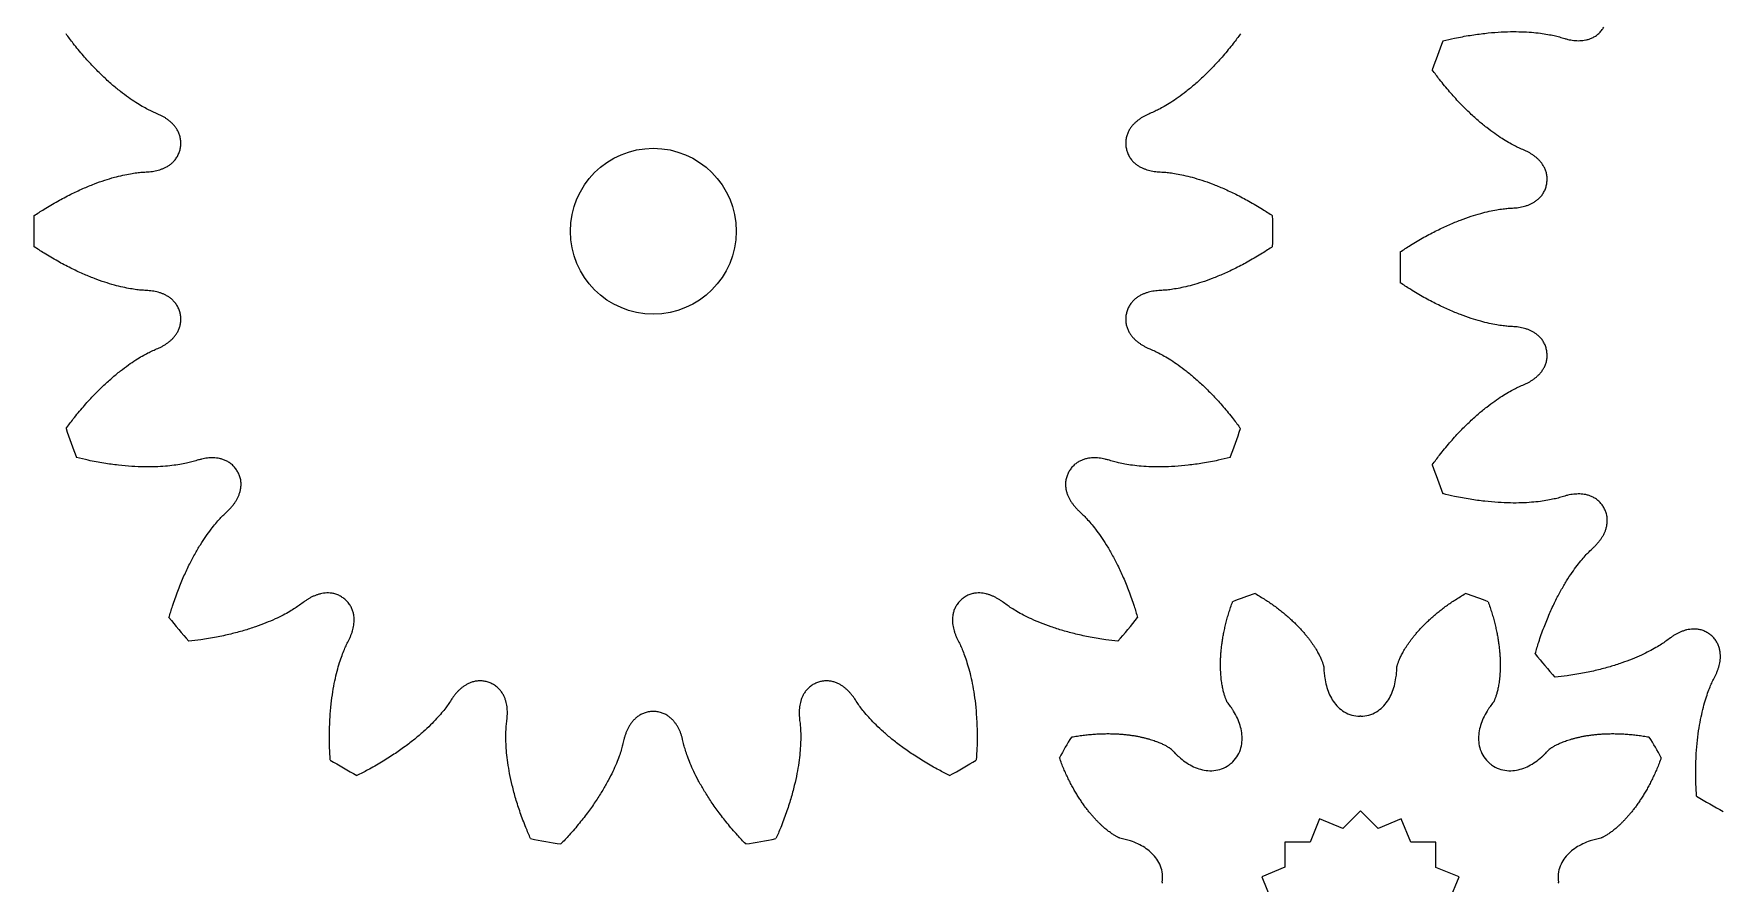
# Model space of a CAD drawing. Header units: millimetres. Extents: x 0 to 200, y 0 to 199.
# Drawn here: x 0.56 to 35.19, y 62.55 to 79.96 of the extents above; entities that cross this region are included whole.
import ezdxf

# ---------------------------------------------------------------- set-up
doc = ezdxf.new("R2010")
doc.units = ezdxf.units.MM

msp = doc.modelspace()

# ---------------------------------------------------------------- linework, layer by layer
at = {"color": 7, "linetype": 'Continuous', "lineweight": 15}
for p, q in [((26.914, 63.867), (26.72, 63.394)), ((27.392, 63.671), (26.914, 63.867)), ((27.752, 64.033), (27.392, 63.671)), ((28.118, 63.67), (27.752, 64.033)), ((28.589, 63.867), (28.118, 63.67)), ((28.788, 63.391), (28.589, 63.867)), ((26.72, 63.394), (26.204, 63.392)), ((26.204, 63.392), (26.206, 62.881)), ((29.299, 63.392), (28.788, 63.391)), ((29.301, 62.876), (29.299, 63.392)), ((26.206, 62.881), (25.729, 62.682)), ((29.774, 62.682), (29.301, 62.876)), ((25.729, 62.682), (25.926, 62.211)), ((29.578, 62.205), (29.774, 62.682))]:
    msp.add_line(p, q, dxfattribs=at)
msp.add_circle((13.257, 75.913), 1.7, dxfattribs=at)
for centre, radius, start, end in [((41.265, 75.173), 12.7, 158.5773, 161.4227), ((13.257, 75.913), 12.7, 178.5773, 181.4227), ((13.257, 75.913), 12.7, 358.5773, 1.4227), ((41.265, 75.173), 12.7, 178.5773, 181.4227), ((13.257, 75.913), 12.7, 198.5773, 201.4227), ((13.257, 75.913), 12.7, 338.5773, 341.4227), ((41.265, 75.173), 12.7, 198.5773, 201.4227), ((27.752, 61.844), 6.985, 107.9857, 112.0143), ((27.752, 61.844), 6.985, 67.9857, 72.0143), ((13.257, 75.913), 12.7, 218.5773, 221.4227), ((13.257, 75.913), 12.7, 318.5773, 321.4227), ((41.265, 75.173), 12.7, 218.5773, 221.4227), ((27.752, 61.844), 4.127, 89.8549, 90.1451), ((27.752, 61.844), 6.985, 147.9857, 152.0143), ((27.752, 61.844), 6.985, 27.9857, 32.0143), ((13.257, 75.913), 12.7, 238.5773, 241.4227), ((13.257, 75.913), 12.7, 298.5773, 301.4227), ((27.752, 61.844), 4.127, 129.8549, 130.1451), ((27.752, 61.844), 4.127, 49.8549, 50.1451), ((41.265, 75.173), 12.7, 238.5773, 241.4227), ((13.257, 75.913), 12.7, 258.5773, 261.4227), ((13.257, 75.913), 12.7, 278.5773, 281.4227), ((27.752, 61.844), 4.127, 169.8549, 170.1451), ((27.752, 61.844), 4.127, 9.8549, 10.1451)]:
    msp.add_arc(centre, radius, start, end, dxfattribs=at)
for points, knots in [([(29.443, 79.812), (29.523, 79.832), (29.708, 79.876), (29.995, 79.929), (30.293, 79.97), (30.568, 79.995), (30.821, 80.005), (31.05, 80.003), (31.254, 79.992), (31.434, 79.974), (31.588, 79.95), (31.718, 79.924), (31.834, 79.895), (31.925, 79.865), (32.003, 79.845), (32.065, 79.832), (32.126, 79.823), (32.187, 79.818), (32.249, 79.818), (32.312, 79.822), (32.376, 79.832), (32.441, 79.85), (32.508, 79.876), (32.575, 79.913), (32.64, 79.964), (32.697, 80.025), (32.727, 80.072), (32.741, 80.095)], [0.028732, 0.028732, 0.028732, 0.028732, 0.0987704, 0.190729, 0.2758759, 0.354211, 0.4257344, 0.490446, 0.5483459, 0.599434, 0.6437104, 0.681175, 0.7118279, 0.7447255, 0.762803, 0.7804998, 0.7979345, 0.8152541, 0.8326407, 0.8503158, 0.8685428, 0.8876191, 0.9078475, 0.9294771, 0.9526048, 0.977067, 1, 1, 1, 1]), ([(3.564, 77.623), (3.567, 77.649), (3.575, 77.705), (3.57, 77.788), (3.553, 77.868), (3.526, 77.94), (3.491, 78.003), (3.452, 78.059), (3.41, 78.108), (3.365, 78.151), (3.317, 78.191), (3.267, 78.226), (3.214, 78.259), (3.159, 78.288), (3.086, 78.323), (2.997, 78.359), (2.89, 78.411), (2.774, 78.474), (2.64, 78.556), (2.49, 78.657), (2.327, 78.78), (2.15, 78.925), (1.964, 79.096), (1.768, 79.292), (1.566, 79.515), (1.381, 79.74), (1.267, 79.893), (1.219, 79.959)], [0, 0, 0, 0, 0.022933, 0.0473952, 0.0705229, 0.0921525, 0.1123809, 0.1314572, 0.1496842, 0.1673593, 0.1847459, 0.2020655, 0.2195002, 0.237197, 0.2552745, 0.2881721, 0.318825, 0.3562896, 0.400566, 0.4516541, 0.509554, 0.5742656, 0.645789, 0.7241241, 0.809271, 0.9012296, 0.971268, 0.971268, 0.971268, 0.971268]), ([(25.295, 79.959), (25.246, 79.893), (25.133, 79.74), (24.947, 79.515), (24.746, 79.292), (24.55, 79.096), (24.363, 78.925), (24.187, 78.78), (24.023, 78.657), (23.874, 78.556), (23.74, 78.474), (23.624, 78.411), (23.517, 78.359), (23.428, 78.323), (23.355, 78.288), (23.3, 78.259), (23.247, 78.226), (23.197, 78.191), (23.149, 78.151), (23.104, 78.108), (23.061, 78.059), (23.022, 78.003), (22.988, 77.94), (22.961, 77.868), (22.944, 77.788), (22.939, 77.705), (22.946, 77.649), (22.95, 77.623)], [0.028732, 0.028732, 0.028732, 0.028732, 0.0987704, 0.190729, 0.2758759, 0.354211, 0.4257344, 0.490446, 0.5483459, 0.599434, 0.6437104, 0.681175, 0.7118279, 0.7447255, 0.762803, 0.7804998, 0.7979345, 0.8152541, 0.8326407, 0.8503158, 0.8685428, 0.8876191, 0.9078475, 0.9294771, 0.9526048, 0.977067, 1, 1, 1, 1]), ([(31.572, 76.882), (31.576, 76.909), (31.583, 76.965), (31.579, 77.048), (31.561, 77.128), (31.534, 77.2), (31.5, 77.263), (31.461, 77.319), (31.418, 77.368), (31.373, 77.411), (31.325, 77.451), (31.275, 77.486), (31.223, 77.519), (31.168, 77.548), (31.094, 77.583), (31.005, 77.619), (30.898, 77.671), (30.782, 77.734), (30.648, 77.816), (30.499, 77.917), (30.335, 78.04), (30.159, 78.185), (29.972, 78.356), (29.776, 78.552), (29.575, 78.775), (29.389, 79), (29.276, 79.153), (29.227, 79.219)], [0, 0, 0, 0, 0.022933, 0.0473952, 0.0705229, 0.0921525, 0.1123809, 0.1314572, 0.1496842, 0.1673593, 0.1847459, 0.2020655, 0.2195002, 0.237197, 0.2552745, 0.2881721, 0.318825, 0.3562896, 0.400566, 0.4516541, 0.509554, 0.5742656, 0.645789, 0.7241241, 0.809271, 0.9012296, 0.971268, 0.971268, 0.971268, 0.971268]), ([(0.561, 76.229), (0.629, 76.275), (0.789, 76.38), (1.04, 76.527), (1.306, 76.668), (1.556, 76.785), (1.79, 76.882), (2.006, 76.958), (2.201, 77.018), (2.376, 77.061), (2.53, 77.092), (2.661, 77.112), (2.779, 77.125), (2.875, 77.128), (2.956, 77.135), (3.018, 77.144), (3.078, 77.157), (3.138, 77.173), (3.196, 77.194), (3.253, 77.219), (3.31, 77.251), (3.366, 77.29), (3.419, 77.337), (3.47, 77.395), (3.513, 77.465), (3.546, 77.542), (3.558, 77.596), (3.564, 77.623)], [0.028732, 0.028732, 0.028732, 0.028732, 0.0987704, 0.190729, 0.2758759, 0.354211, 0.4257344, 0.490446, 0.5483459, 0.599434, 0.6437104, 0.681175, 0.7118279, 0.7447255, 0.762803, 0.7804998, 0.7979345, 0.8152541, 0.8326407, 0.8503158, 0.8685428, 0.8876191, 0.9078475, 0.9294771, 0.9526048, 0.977067, 1, 1, 1, 1]), ([(22.95, 77.623), (22.956, 77.596), (22.968, 77.542), (23.001, 77.465), (23.044, 77.395), (23.094, 77.337), (23.148, 77.29), (23.204, 77.251), (23.261, 77.219), (23.318, 77.194), (23.376, 77.173), (23.436, 77.157), (23.496, 77.144), (23.558, 77.135), (23.639, 77.128), (23.735, 77.125), (23.853, 77.112), (23.984, 77.092), (24.137, 77.061), (24.313, 77.018), (24.508, 76.958), (24.724, 76.882), (24.958, 76.785), (25.208, 76.668), (25.474, 76.527), (25.725, 76.38), (25.884, 76.275), (25.953, 76.229)], [0, 0, 0, 0, 0.022933, 0.0473952, 0.0705229, 0.0921525, 0.1123809, 0.1314572, 0.1496842, 0.1673593, 0.1847459, 0.2020655, 0.2195002, 0.237197, 0.2552745, 0.2881721, 0.318825, 0.3562896, 0.400566, 0.4516541, 0.509554, 0.5742656, 0.645789, 0.7241241, 0.809271, 0.9012296, 0.971268, 0.971268, 0.971268, 0.971268]), ([(28.569, 75.489), (28.638, 75.535), (28.797, 75.64), (29.048, 75.787), (29.314, 75.928), (29.565, 76.045), (29.798, 76.142), (30.014, 76.218), (30.21, 76.278), (30.385, 76.321), (30.538, 76.352), (30.669, 76.372), (30.787, 76.384), (30.884, 76.388), (30.964, 76.395), (31.026, 76.404), (31.087, 76.417), (31.146, 76.433), (31.204, 76.454), (31.262, 76.479), (31.318, 76.511), (31.374, 76.55), (31.428, 76.597), (31.478, 76.655), (31.522, 76.725), (31.554, 76.802), (31.566, 76.856), (31.572, 76.882)], [0.028732, 0.028732, 0.028732, 0.028732, 0.0987704, 0.190729, 0.2758759, 0.354211, 0.4257344, 0.490446, 0.5483459, 0.599434, 0.6437104, 0.681175, 0.7118279, 0.7447255, 0.762803, 0.7804998, 0.7979345, 0.8152541, 0.8326407, 0.8503158, 0.8685428, 0.8876191, 0.9078475, 0.9294771, 0.9526048, 0.977067, 1, 1, 1, 1]), ([(3.564, 74.204), (3.558, 74.231), (3.546, 74.285), (3.513, 74.362), (3.47, 74.431), (3.419, 74.489), (3.366, 74.537), (3.31, 74.576), (3.253, 74.608), (3.196, 74.633), (3.138, 74.654), (3.078, 74.67), (3.018, 74.682), (2.956, 74.692), (2.875, 74.699), (2.779, 74.702), (2.661, 74.715), (2.53, 74.735), (2.376, 74.765), (2.201, 74.809), (2.006, 74.869), (1.79, 74.945), (1.556, 75.041), (1.306, 75.159), (1.04, 75.299), (0.789, 75.447), (0.629, 75.552), (0.561, 75.598)], [0, 0, 0, 0, 0.022933, 0.0473952, 0.0705229, 0.0921525, 0.1123809, 0.1314572, 0.1496842, 0.1673593, 0.1847459, 0.2020655, 0.2195002, 0.237197, 0.2552745, 0.2881721, 0.318825, 0.3562896, 0.400566, 0.4516541, 0.509554, 0.5742656, 0.645789, 0.7241241, 0.809271, 0.9012296, 0.971268, 0.971268, 0.971268, 0.971268]), ([(25.953, 75.598), (25.884, 75.552), (25.725, 75.447), (25.474, 75.299), (25.208, 75.159), (24.958, 75.041), (24.724, 74.945), (24.508, 74.869), (24.313, 74.809), (24.137, 74.765), (23.984, 74.735), (23.853, 74.715), (23.735, 74.702), (23.639, 74.699), (23.558, 74.692), (23.496, 74.682), (23.436, 74.67), (23.376, 74.654), (23.318, 74.633), (23.261, 74.608), (23.204, 74.576), (23.148, 74.537), (23.094, 74.489), (23.044, 74.431), (23.001, 74.362), (22.968, 74.285), (22.956, 74.231), (22.95, 74.204)], [0.028732, 0.028732, 0.028732, 0.028732, 0.0987704, 0.190729, 0.2758759, 0.354211, 0.4257344, 0.490446, 0.5483459, 0.599434, 0.6437104, 0.681175, 0.7118279, 0.7447255, 0.762803, 0.7804998, 0.7979345, 0.8152541, 0.8326407, 0.8503158, 0.8685428, 0.8876191, 0.9078475, 0.9294771, 0.9526048, 0.977067, 1, 1, 1, 1]), ([(31.572, 73.464), (31.566, 73.491), (31.554, 73.545), (31.522, 73.622), (31.478, 73.691), (31.428, 73.749), (31.374, 73.797), (31.318, 73.836), (31.262, 73.868), (31.204, 73.893), (31.146, 73.914), (31.087, 73.93), (31.026, 73.942), (30.964, 73.952), (30.884, 73.959), (30.787, 73.962), (30.669, 73.975), (30.538, 73.994), (30.385, 74.025), (30.21, 74.069), (30.014, 74.128), (29.798, 74.205), (29.565, 74.301), (29.314, 74.419), (29.048, 74.559), (28.797, 74.707), (28.638, 74.812), (28.569, 74.858)], [0, 0, 0, 0, 0.022933, 0.0473952, 0.0705229, 0.0921525, 0.1123809, 0.1314572, 0.1496842, 0.1673593, 0.1847459, 0.2020655, 0.2195002, 0.237197, 0.2552745, 0.2881721, 0.318825, 0.3562896, 0.400566, 0.4516541, 0.509554, 0.5742656, 0.645789, 0.7241241, 0.809271, 0.9012296, 0.971268, 0.971268, 0.971268, 0.971268]), ([(1.219, 71.867), (1.267, 71.934), (1.381, 72.087), (1.566, 72.312), (1.768, 72.535), (1.964, 72.731), (2.15, 72.901), (2.327, 73.047), (2.49, 73.17), (2.64, 73.271), (2.774, 73.352), (2.89, 73.416), (2.997, 73.468), (3.086, 73.504), (3.159, 73.538), (3.214, 73.568), (3.267, 73.601), (3.317, 73.636), (3.365, 73.675), (3.41, 73.719), (3.452, 73.768), (3.491, 73.824), (3.526, 73.887), (3.553, 73.959), (3.57, 74.039), (3.575, 74.122), (3.567, 74.177), (3.564, 74.204)], [0.028732, 0.028732, 0.028732, 0.028732, 0.0987704, 0.190729, 0.2758759, 0.354211, 0.4257344, 0.490446, 0.5483459, 0.599434, 0.6437104, 0.681175, 0.7118279, 0.7447255, 0.762803, 0.7804998, 0.7979345, 0.8152541, 0.8326407, 0.8503158, 0.8685428, 0.8876191, 0.9078475, 0.9294771, 0.9526048, 0.977067, 1, 1, 1, 1]), ([(22.95, 74.204), (22.946, 74.177), (22.939, 74.122), (22.944, 74.039), (22.961, 73.959), (22.988, 73.887), (23.022, 73.824), (23.061, 73.768), (23.104, 73.719), (23.149, 73.675), (23.197, 73.636), (23.247, 73.601), (23.3, 73.568), (23.355, 73.538), (23.428, 73.504), (23.517, 73.468), (23.624, 73.416), (23.74, 73.352), (23.874, 73.271), (24.023, 73.17), (24.187, 73.047), (24.363, 72.901), (24.55, 72.731), (24.746, 72.535), (24.947, 72.312), (25.133, 72.087), (25.246, 71.934), (25.295, 71.867)], [0, 0, 0, 0, 0.022933, 0.0473952, 0.0705229, 0.0921525, 0.1123809, 0.1314572, 0.1496842, 0.1673593, 0.1847459, 0.2020655, 0.2195002, 0.237197, 0.2552745, 0.2881721, 0.318825, 0.3562896, 0.400566, 0.4516541, 0.509554, 0.5742656, 0.645789, 0.7241241, 0.809271, 0.9012296, 0.971268, 0.971268, 0.971268, 0.971268]), ([(29.227, 71.127), (29.276, 71.194), (29.389, 71.347), (29.575, 71.572), (29.776, 71.795), (29.972, 71.991), (30.159, 72.161), (30.335, 72.307), (30.499, 72.43), (30.648, 72.531), (30.782, 72.612), (30.898, 72.676), (31.005, 72.728), (31.094, 72.764), (31.168, 72.798), (31.223, 72.828), (31.275, 72.861), (31.325, 72.896), (31.373, 72.935), (31.418, 72.979), (31.461, 73.028), (31.5, 73.084), (31.534, 73.147), (31.561, 73.219), (31.579, 73.299), (31.583, 73.382), (31.576, 73.437), (31.572, 73.464)], [0.028732, 0.028732, 0.028732, 0.028732, 0.0987704, 0.190729, 0.2758759, 0.354211, 0.4257344, 0.490446, 0.5483459, 0.599434, 0.6437104, 0.681175, 0.7118279, 0.7447255, 0.762803, 0.7804998, 0.7979345, 0.8152541, 0.8326407, 0.8503158, 0.8685428, 0.8876191, 0.9078475, 0.9294771, 0.9526048, 0.977067, 1, 1, 1, 1]), ([(4.733, 70.992), (4.719, 71.015), (4.688, 71.062), (4.631, 71.123), (4.567, 71.173), (4.5, 71.211), (4.433, 71.237), (4.367, 71.255), (4.303, 71.265), (4.241, 71.269), (4.179, 71.269), (4.118, 71.264), (4.056, 71.255), (3.995, 71.242), (3.917, 71.222), (3.825, 71.192), (3.71, 71.163), (3.58, 71.137), (3.425, 71.113), (3.246, 71.095), (3.041, 71.083), (2.813, 71.082), (2.56, 71.092), (2.284, 71.117), (1.986, 71.158), (1.7, 71.211), (1.514, 71.255), (1.434, 71.275)], [0, 0, 0, 0, 0.022933, 0.0473952, 0.0705229, 0.0921525, 0.1123809, 0.1314572, 0.1496842, 0.1673593, 0.1847459, 0.2020655, 0.2195002, 0.237197, 0.2552745, 0.2881721, 0.318825, 0.3562896, 0.400566, 0.4516541, 0.509554, 0.5742656, 0.645789, 0.7241241, 0.809271, 0.9012296, 0.971268, 0.971268, 0.971268, 0.971268]), ([(25.08, 71.275), (24.999, 71.255), (24.814, 71.211), (24.527, 71.158), (24.229, 71.117), (23.954, 71.092), (23.701, 71.082), (23.472, 71.083), (23.268, 71.095), (23.089, 71.113), (22.934, 71.137), (22.804, 71.163), (22.689, 71.192), (22.597, 71.222), (22.519, 71.242), (22.458, 71.255), (22.396, 71.264), (22.335, 71.269), (22.273, 71.269), (22.211, 71.265), (22.147, 71.255), (22.081, 71.237), (22.014, 71.211), (21.947, 71.173), (21.882, 71.123), (21.826, 71.062), (21.795, 71.015), (21.781, 70.992)], [0.028732, 0.028732, 0.028732, 0.028732, 0.0987704, 0.190729, 0.2758759, 0.354211, 0.4257344, 0.490446, 0.5483459, 0.599434, 0.6437104, 0.681175, 0.7118279, 0.7447255, 0.762803, 0.7804998, 0.7979345, 0.8152541, 0.8326407, 0.8503158, 0.8685428, 0.8876191, 0.9078475, 0.9294771, 0.9526048, 0.977067, 1, 1, 1, 1]), ([(3.328, 67.994), (3.352, 68.073), (3.406, 68.256), (3.503, 68.531), (3.617, 68.809), (3.733, 69.06), (3.85, 69.284), (3.966, 69.482), (4.078, 69.653), (4.184, 69.799), (4.282, 69.921), (4.369, 70.02), (4.452, 70.106), (4.524, 70.17), (4.58, 70.228), (4.622, 70.275), (4.66, 70.323), (4.695, 70.374), (4.727, 70.427), (4.754, 70.484), (4.777, 70.544), (4.795, 70.61), (4.806, 70.681), (4.807, 70.758), (4.796, 70.839), (4.771, 70.918), (4.746, 70.968), (4.733, 70.992)], [0.028732, 0.028732, 0.028732, 0.028732, 0.0987704, 0.190729, 0.2758759, 0.354211, 0.4257344, 0.490446, 0.5483459, 0.599434, 0.6437104, 0.681175, 0.7118279, 0.7447255, 0.762803, 0.7804998, 0.7979345, 0.8152541, 0.8326407, 0.8503158, 0.8685428, 0.8876191, 0.9078475, 0.9294771, 0.9526048, 0.977067, 1, 1, 1, 1]), ([(21.781, 70.992), (21.768, 70.968), (21.743, 70.918), (21.718, 70.839), (21.707, 70.758), (21.708, 70.681), (21.719, 70.61), (21.736, 70.544), (21.76, 70.484), (21.787, 70.427), (21.819, 70.374), (21.854, 70.323), (21.892, 70.275), (21.933, 70.228), (21.99, 70.17), (22.062, 70.106), (22.144, 70.02), (22.232, 69.921), (22.33, 69.799), (22.436, 69.653), (22.548, 69.482), (22.663, 69.284), (22.781, 69.06), (22.897, 68.809), (23.011, 68.531), (23.108, 68.256), (23.162, 68.073), (23.185, 67.994)], [0, 0, 0, 0, 0.022933, 0.0473952, 0.0705229, 0.0921525, 0.1123809, 0.1314572, 0.1496842, 0.1673593, 0.1847459, 0.2020655, 0.2195002, 0.237197, 0.2552745, 0.2881721, 0.318825, 0.3562896, 0.400566, 0.4516541, 0.509554, 0.5742656, 0.645789, 0.7241241, 0.809271, 0.9012296, 0.971268, 0.971268, 0.971268, 0.971268]), ([(32.741, 70.252), (32.727, 70.275), (32.697, 70.322), (32.64, 70.383), (32.575, 70.433), (32.508, 70.471), (32.441, 70.497), (32.376, 70.515), (32.312, 70.525), (32.249, 70.529), (32.187, 70.528), (32.126, 70.524), (32.065, 70.515), (32.003, 70.502), (31.925, 70.482), (31.834, 70.452), (31.718, 70.423), (31.588, 70.397), (31.434, 70.373), (31.254, 70.355), (31.05, 70.343), (30.821, 70.342), (30.568, 70.352), (30.293, 70.377), (29.995, 70.418), (29.708, 70.471), (29.523, 70.515), (29.443, 70.535)], [0, 0, 0, 0, 0.022933, 0.0473952, 0.0705229, 0.0921525, 0.1123809, 0.1314572, 0.1496842, 0.1673593, 0.1847459, 0.2020655, 0.2195002, 0.237197, 0.2552745, 0.2881721, 0.318825, 0.3562896, 0.400566, 0.4516541, 0.509554, 0.5742656, 0.645789, 0.7241241, 0.809271, 0.9012296, 0.971268, 0.971268, 0.971268, 0.971268]), ([(31.337, 67.254), (31.36, 67.333), (31.414, 67.516), (31.512, 67.791), (31.625, 68.069), (31.741, 68.32), (31.859, 68.544), (31.975, 68.742), (32.086, 68.913), (32.192, 69.059), (32.29, 69.181), (32.378, 69.28), (32.46, 69.366), (32.532, 69.43), (32.589, 69.488), (32.63, 69.535), (32.669, 69.583), (32.704, 69.634), (32.735, 69.687), (32.763, 69.743), (32.786, 69.804), (32.803, 69.87), (32.814, 69.941), (32.815, 70.018), (32.804, 70.099), (32.779, 70.178), (32.754, 70.228), (32.741, 70.252)], [0.028732, 0.028732, 0.028732, 0.028732, 0.0987704, 0.190729, 0.2758759, 0.354211, 0.4257344, 0.490446, 0.5483459, 0.599434, 0.6437104, 0.681175, 0.7118279, 0.7447255, 0.762803, 0.7804998, 0.7979345, 0.8152541, 0.8326407, 0.8503158, 0.8685428, 0.8876191, 0.9078475, 0.9294771, 0.9526048, 0.977067, 1, 1, 1, 1]), ([(6.93, 68.374), (6.909, 68.39), (6.864, 68.424), (6.79, 68.462), (6.712, 68.487), (6.636, 68.499), (6.564, 68.501), (6.497, 68.495), (6.433, 68.483), (6.373, 68.465), (6.315, 68.444), (6.259, 68.418), (6.205, 68.389), (6.151, 68.356), (6.085, 68.31), (6.009, 68.251), (5.91, 68.184), (5.797, 68.115), (5.66, 68.04), (5.498, 67.961), (5.309, 67.881), (5.095, 67.801), (4.854, 67.724), (4.587, 67.653), (4.293, 67.59), (4.005, 67.542), (3.816, 67.52), (3.734, 67.511)], [0, 0, 0, 0, 0.022933, 0.0473952, 0.0705229, 0.0921525, 0.1123809, 0.1314572, 0.1496842, 0.1673593, 0.1847459, 0.2020655, 0.2195002, 0.237197, 0.2552745, 0.2881721, 0.318825, 0.3562896, 0.400566, 0.4516541, 0.509554, 0.5742656, 0.645789, 0.7241241, 0.809271, 0.9012296, 0.971268, 0.971268, 0.971268, 0.971268]), ([(6.636, 65.076), (6.63, 65.158), (6.619, 65.349), (6.617, 65.64), (6.628, 65.941), (6.651, 66.216), (6.685, 66.467), (6.726, 66.692), (6.773, 66.891), (6.822, 67.065), (6.872, 67.213), (6.921, 67.336), (6.969, 67.445), (7.015, 67.53), (7.048, 67.603), (7.071, 67.662), (7.091, 67.72), (7.106, 67.78), (7.118, 67.84), (7.124, 67.903), (7.125, 67.968), (7.119, 68.035), (7.105, 68.106), (7.08, 68.178), (7.042, 68.251), (6.991, 68.317), (6.95, 68.355), (6.93, 68.374)], [0.028732, 0.028732, 0.028732, 0.028732, 0.0987704, 0.190729, 0.2758759, 0.354211, 0.4257344, 0.490446, 0.5483459, 0.599434, 0.6437104, 0.681175, 0.7118279, 0.7447255, 0.762803, 0.7804998, 0.7979345, 0.8152541, 0.8326407, 0.8503158, 0.8685428, 0.8876191, 0.9078475, 0.9294771, 0.9526048, 0.977067, 1, 1, 1, 1]), ([(19.584, 68.374), (19.564, 68.355), (19.523, 68.317), (19.472, 68.251), (19.434, 68.178), (19.409, 68.106), (19.394, 68.035), (19.389, 67.968), (19.39, 67.903), (19.396, 67.84), (19.408, 67.78), (19.423, 67.72), (19.443, 67.662), (19.466, 67.603), (19.499, 67.53), (19.545, 67.445), (19.593, 67.336), (19.641, 67.213), (19.691, 67.065), (19.741, 66.891), (19.788, 66.692), (19.829, 66.467), (19.863, 66.216), (19.886, 65.941), (19.897, 65.64), (19.895, 65.349), (19.884, 65.158), (19.878, 65.076)], [0, 0, 0, 0, 0.022933, 0.0473952, 0.0705229, 0.0921525, 0.1123809, 0.1314572, 0.1496842, 0.1673593, 0.1847459, 0.2020655, 0.2195002, 0.237197, 0.2552745, 0.2881721, 0.318825, 0.3562896, 0.400566, 0.4516541, 0.509554, 0.5742656, 0.645789, 0.7241241, 0.809271, 0.9012296, 0.971268, 0.971268, 0.971268, 0.971268]), ([(22.78, 67.511), (22.698, 67.52), (22.509, 67.542), (22.221, 67.59), (21.927, 67.653), (21.66, 67.724), (21.419, 67.801), (21.204, 67.881), (21.016, 67.961), (20.854, 68.04), (20.717, 68.115), (20.604, 68.184), (20.505, 68.251), (20.429, 68.31), (20.363, 68.356), (20.309, 68.389), (20.255, 68.418), (20.199, 68.444), (20.141, 68.465), (20.081, 68.483), (20.017, 68.495), (19.95, 68.501), (19.878, 68.499), (19.802, 68.487), (19.724, 68.462), (19.65, 68.424), (19.605, 68.39), (19.584, 68.374)], [0.028732, 0.028732, 0.028732, 0.028732, 0.0987704, 0.190729, 0.2758759, 0.354211, 0.4257344, 0.490446, 0.5483459, 0.599434, 0.6437104, 0.681175, 0.7118279, 0.7447255, 0.762803, 0.7804998, 0.7979345, 0.8152541, 0.8326407, 0.8503158, 0.8685428, 0.8876191, 0.9078475, 0.9294771, 0.9526048, 0.977067, 1, 1, 1, 1]), ([(25.023, 66.261), (25.022, 66.262), (25.019, 66.267), (25.015, 66.277), (25.008, 66.292), (25, 66.31), (24.991, 66.332), (24.982, 66.357), (24.972, 66.386), (24.962, 66.419), (24.951, 66.456), (24.941, 66.496), (24.931, 66.54), (24.922, 66.588), (24.913, 66.639), (24.905, 66.695), (24.898, 66.754), (24.892, 66.817), (24.888, 66.883), (24.885, 66.954), (24.884, 67.028), (24.885, 67.106), (24.888, 67.187), (24.894, 67.271), (24.902, 67.359), (24.913, 67.451), (24.927, 67.546), (24.944, 67.643), (24.965, 67.744), (24.989, 67.848), (25.016, 67.955), (25.047, 68.064), (25.083, 68.176), (25.112, 68.262), (25.13, 68.31), (25.133, 68.32)], [0, 0, 0, 0, 0.0020396, 0.0077844, 0.0151706, 0.0241982, 0.0348672, 0.0471776, 0.0611293, 0.0767225, 0.093957, 0.1128329, 0.1333502, 0.1555088, 0.1793089, 0.2047503, 0.2318331, 0.2605573, 0.2909229, 0.3229298, 0.3565782, 0.3918679, 0.428799, 0.4673715, 0.5075853, 0.5494406, 0.5929372, 0.6380752, 0.6848546, 0.7332754, 0.7833375, 0.8350411, 0.888386, 0.9433723, 0.958369, 0.958369, 0.958369, 0.958369]), ([(25.595, 68.488), (25.604, 68.483), (25.649, 68.457), (25.726, 68.41), (25.825, 68.347), (25.919, 68.284), (26.009, 68.22), (26.094, 68.155), (26.174, 68.091), (26.25, 68.027), (26.322, 67.964), (26.389, 67.901), (26.452, 67.838), (26.511, 67.777), (26.566, 67.717), (26.616, 67.658), (26.663, 67.601), (26.707, 67.546), (26.746, 67.492), (26.782, 67.44), (26.815, 67.39), (26.844, 67.342), (26.871, 67.297), (26.894, 67.254), (26.915, 67.214), (26.933, 67.177), (26.948, 67.142), (26.962, 67.111), (26.973, 67.082), (26.982, 67.056), (26.989, 67.034), (26.995, 67.015), (26.999, 66.999), (27.002, 66.989), (27.003, 66.983), (27.003, 66.982)], [0.041631, 0.041631, 0.041631, 0.041631, 0.0566277, 0.111614, 0.1649589, 0.2166625, 0.2667246, 0.3151454, 0.3619248, 0.4070628, 0.4505594, 0.4924147, 0.5326285, 0.571201, 0.6081321, 0.6434218, 0.6770702, 0.7090771, 0.7394427, 0.7681669, 0.7952497, 0.8206911, 0.8444912, 0.8666498, 0.8871671, 0.906043, 0.9232775, 0.9388707, 0.9528224, 0.9651328, 0.9758018, 0.9848294, 0.9922156, 0.9979604, 1, 1, 1, 1]), ([(28.5, 66.982), (28.5, 66.983), (28.501, 66.989), (28.504, 66.999), (28.508, 67.015), (28.514, 67.034), (28.521, 67.056), (28.531, 67.082), (28.542, 67.111), (28.555, 67.142), (28.57, 67.177), (28.588, 67.214), (28.609, 67.254), (28.632, 67.297), (28.659, 67.342), (28.688, 67.39), (28.721, 67.44), (28.757, 67.492), (28.797, 67.546), (28.84, 67.601), (28.887, 67.658), (28.937, 67.717), (28.992, 67.777), (29.051, 67.838), (29.114, 67.901), (29.181, 67.964), (29.253, 68.027), (29.329, 68.091), (29.409, 68.155), (29.494, 68.22), (29.584, 68.284), (29.678, 68.347), (29.777, 68.41), (29.854, 68.457), (29.899, 68.483), (29.908, 68.488)], [0, 0, 0, 0, 0.0020396, 0.0077844, 0.0151706, 0.0241982, 0.0348672, 0.0471776, 0.0611293, 0.0767225, 0.093957, 0.1128329, 0.1333502, 0.1555088, 0.1793089, 0.2047503, 0.2318331, 0.2605573, 0.2909229, 0.3229298, 0.3565782, 0.3918679, 0.428799, 0.4673715, 0.5075853, 0.5494406, 0.5929372, 0.6380752, 0.6848546, 0.7332754, 0.7833375, 0.8350411, 0.888386, 0.9433723, 0.958369, 0.958369, 0.958369, 0.958369]), ([(30.37, 68.32), (30.374, 68.31), (30.391, 68.262), (30.421, 68.176), (30.456, 68.064), (30.487, 67.955), (30.515, 67.848), (30.538, 67.744), (30.559, 67.643), (30.576, 67.546), (30.59, 67.451), (30.601, 67.359), (30.609, 67.271), (30.615, 67.187), (30.618, 67.106), (30.619, 67.028), (30.618, 66.954), (30.616, 66.883), (30.611, 66.817), (30.606, 66.754), (30.599, 66.695), (30.59, 66.639), (30.582, 66.588), (30.572, 66.54), (30.562, 66.496), (30.552, 66.456), (30.542, 66.419), (30.531, 66.386), (30.521, 66.357), (30.512, 66.332), (30.503, 66.31), (30.495, 66.292), (30.489, 66.277), (30.484, 66.267), (30.481, 66.262), (30.48, 66.261)], [0.041631, 0.041631, 0.041631, 0.041631, 0.0566277, 0.111614, 0.1649589, 0.2166625, 0.2667246, 0.3151454, 0.3619248, 0.4070628, 0.4505594, 0.4924147, 0.5326285, 0.571201, 0.6081321, 0.6434218, 0.6770702, 0.7090771, 0.7394427, 0.7681669, 0.7952497, 0.8206911, 0.8444912, 0.8666498, 0.8871671, 0.906043, 0.9232775, 0.9388707, 0.9528224, 0.9651328, 0.9758018, 0.9848294, 0.9922156, 0.9979604, 1, 1, 1, 1]), ([(34.939, 67.634), (34.917, 67.65), (34.873, 67.684), (34.798, 67.722), (34.72, 67.747), (34.645, 67.759), (34.573, 67.761), (34.505, 67.755), (34.441, 67.743), (34.381, 67.725), (34.323, 67.704), (34.267, 67.678), (34.213, 67.649), (34.16, 67.616), (34.093, 67.57), (34.017, 67.511), (33.919, 67.444), (33.806, 67.375), (33.668, 67.3), (33.506, 67.221), (33.318, 67.141), (33.103, 67.061), (32.863, 66.984), (32.595, 66.913), (32.301, 66.85), (32.014, 66.802), (31.824, 66.78), (31.742, 66.771)], [0, 0, 0, 0, 0.022933, 0.0473952, 0.0705229, 0.0921525, 0.1123809, 0.1314572, 0.1496842, 0.1673593, 0.1847459, 0.2020655, 0.2195002, 0.237197, 0.2552745, 0.2881721, 0.318825, 0.3562896, 0.400566, 0.4516541, 0.509554, 0.5742656, 0.645789, 0.7241241, 0.809271, 0.9012296, 0.971268, 0.971268, 0.971268, 0.971268]), ([(34.644, 64.336), (34.639, 64.418), (34.627, 64.609), (34.625, 64.9), (34.636, 65.2), (34.66, 65.476), (34.693, 65.727), (34.735, 65.952), (34.781, 66.151), (34.831, 66.325), (34.881, 66.473), (34.929, 66.596), (34.978, 66.705), (35.023, 66.79), (35.057, 66.863), (35.08, 66.922), (35.099, 66.98), (35.115, 67.04), (35.126, 67.1), (35.133, 67.163), (35.134, 67.228), (35.128, 67.295), (35.113, 67.366), (35.088, 67.438), (35.05, 67.511), (35, 67.577), (34.959, 67.615), (34.939, 67.634)], [0.028732, 0.028732, 0.028732, 0.028732, 0.0987704, 0.190729, 0.2758759, 0.354211, 0.4257344, 0.490446, 0.5483459, 0.599434, 0.6437104, 0.681175, 0.7118279, 0.7447255, 0.762803, 0.7804998, 0.7979345, 0.8152541, 0.8326407, 0.8503158, 0.8685428, 0.8876191, 0.9078475, 0.9294771, 0.9526048, 0.977067, 1, 1, 1, 1]), ([(27.003, 66.982), (27.004, 66.945), (27.006, 66.888), (27.013, 66.814), (27.025, 66.722), (27.051, 66.598), (27.102, 66.448), (27.173, 66.309), (27.266, 66.185), (27.386, 66.079), (27.533, 66.001), (27.658, 65.975), (27.728, 65.972), (27.741, 65.972)], [0, 0, 0, 0, 0.079936, 0.121555, 0.16241, 0.280802, 0.394261, 0.504863, 0.615316, 0.728747, 0.84776, 0.97259, 1, 1, 1, 1]), ([(27.762, 65.972), (27.775, 65.972), (27.845, 65.975), (27.97, 66.001), (28.117, 66.079), (28.237, 66.185), (28.33, 66.309), (28.401, 66.448), (28.452, 66.598), (28.478, 66.722), (28.49, 66.814), (28.497, 66.888), (28.499, 66.945), (28.5, 66.982)], [0, 0, 0, 0, 0.02741, 0.15224, 0.271253, 0.384684, 0.495137, 0.605739, 0.719198, 0.83759, 0.878445, 0.920064, 1, 1, 1, 1]), ([(9.891, 66.664), (9.865, 66.673), (9.811, 66.689), (9.729, 66.7), (9.647, 66.696), (9.571, 66.682), (9.503, 66.659), (9.442, 66.63), (9.386, 66.597), (9.335, 66.56), (9.288, 66.52), (9.245, 66.477), (9.203, 66.431), (9.165, 66.382), (9.118, 66.316), (9.067, 66.234), (8.997, 66.138), (8.914, 66.034), (8.811, 65.917), (8.685, 65.787), (8.536, 65.647), (8.362, 65.499), (8.162, 65.344), (7.935, 65.186), (7.68, 65.026), (7.427, 64.882), (7.256, 64.797), (7.182, 64.761)], [0, 0, 0, 0, 0.022933, 0.0473952, 0.0705229, 0.0921525, 0.1123809, 0.1314572, 0.1496842, 0.1673593, 0.1847459, 0.2020655, 0.2195002, 0.237197, 0.2552745, 0.2881721, 0.318825, 0.3562896, 0.400566, 0.4516541, 0.509554, 0.5742656, 0.645789, 0.7241241, 0.809271, 0.9012296, 0.971268, 0.971268, 0.971268, 0.971268]), ([(10.742, 63.465), (10.708, 63.54), (10.633, 63.715), (10.531, 63.988), (10.438, 64.275), (10.366, 64.542), (10.312, 64.789), (10.274, 65.014), (10.25, 65.218), (10.237, 65.398), (10.233, 65.554), (10.237, 65.686), (10.245, 65.805), (10.258, 65.9), (10.265, 65.981), (10.267, 66.044), (10.265, 66.105), (10.259, 66.167), (10.249, 66.227), (10.234, 66.288), (10.213, 66.35), (10.184, 66.411), (10.146, 66.473), (10.098, 66.532), (10.037, 66.587), (9.967, 66.633), (9.916, 66.654), (9.891, 66.664)], [0.028732, 0.028732, 0.028732, 0.028732, 0.0987704, 0.190729, 0.2758759, 0.354211, 0.4257344, 0.490446, 0.5483459, 0.599434, 0.6437104, 0.681175, 0.7118279, 0.7447255, 0.762803, 0.7804998, 0.7979345, 0.8152541, 0.8326407, 0.8503158, 0.8685428, 0.8876191, 0.9078475, 0.9294771, 0.9526048, 0.977067, 1, 1, 1, 1]), ([(16.623, 66.664), (16.598, 66.654), (16.547, 66.633), (16.477, 66.587), (16.416, 66.532), (16.368, 66.473), (16.33, 66.411), (16.301, 66.35), (16.28, 66.288), (16.265, 66.227), (16.255, 66.167), (16.249, 66.105), (16.247, 66.044), (16.249, 65.981), (16.255, 65.9), (16.269, 65.805), (16.277, 65.686), (16.281, 65.554), (16.277, 65.398), (16.264, 65.218), (16.24, 65.014), (16.202, 64.789), (16.148, 64.542), (16.076, 64.275), (15.983, 63.988), (15.881, 63.715), (15.805, 63.54), (15.772, 63.465)], [0, 0, 0, 0, 0.022933, 0.0473952, 0.0705229, 0.0921525, 0.1123809, 0.1314572, 0.1496842, 0.1673593, 0.1847459, 0.2020655, 0.2195002, 0.237197, 0.2552745, 0.2881721, 0.318825, 0.3562896, 0.400566, 0.4516541, 0.509554, 0.5742656, 0.645789, 0.7241241, 0.809271, 0.9012296, 0.971268, 0.971268, 0.971268, 0.971268]), ([(19.332, 64.761), (19.258, 64.797), (19.087, 64.882), (18.834, 65.026), (18.579, 65.186), (18.352, 65.344), (18.152, 65.499), (17.978, 65.647), (17.829, 65.787), (17.703, 65.917), (17.6, 66.034), (17.517, 66.138), (17.447, 66.234), (17.396, 66.316), (17.349, 66.382), (17.31, 66.431), (17.269, 66.477), (17.226, 66.52), (17.179, 66.56), (17.128, 66.597), (17.072, 66.63), (17.011, 66.659), (16.943, 66.682), (16.867, 66.696), (16.785, 66.7), (16.702, 66.689), (16.649, 66.673), (16.623, 66.664)], [0.028732, 0.028732, 0.028732, 0.028732, 0.0987704, 0.190729, 0.2758759, 0.354211, 0.4257344, 0.490446, 0.5483459, 0.599434, 0.6437104, 0.681175, 0.7118279, 0.7447255, 0.762803, 0.7804998, 0.7979345, 0.8152541, 0.8326407, 0.8503158, 0.8685428, 0.8876191, 0.9078475, 0.9294771, 0.9526048, 0.977067, 1, 1, 1, 1]), ([(25.106, 65.013), (25.116, 65.022), (25.168, 65.069), (25.247, 65.169), (25.31, 65.323), (25.333, 65.481), (25.325, 65.637), (25.29, 65.788), (25.233, 65.936), (25.173, 66.047), (25.123, 66.126), (25.081, 66.188), (25.046, 66.232), (25.023, 66.261)], [0, 0, 0, 0, 0.02741, 0.15224, 0.271253, 0.384684, 0.495137, 0.605739, 0.719198, 0.83759, 0.878445, 0.920064, 1, 1, 1, 1]), ([(30.48, 66.261), (30.457, 66.232), (30.423, 66.188), (30.38, 66.126), (30.33, 66.047), (30.27, 65.936), (30.213, 65.788), (30.178, 65.637), (30.17, 65.481), (30.193, 65.323), (30.256, 65.169), (30.335, 65.069), (30.387, 65.022), (30.397, 65.013)], [0, 0, 0, 0, 0.079936, 0.121555, 0.16241, 0.280802, 0.394261, 0.504863, 0.615316, 0.728747, 0.84776, 0.97259, 1, 1, 1, 1]), ([(13.257, 66.071), (13.23, 66.07), (13.174, 66.067), (13.093, 66.048), (13.017, 66.017), (12.951, 65.978), (12.895, 65.933), (12.847, 65.885), (12.806, 65.835), (12.771, 65.783), (12.74, 65.729), (12.714, 65.674), (12.691, 65.616), (12.671, 65.557), (12.65, 65.479), (12.63, 65.385), (12.597, 65.27), (12.555, 65.145), (12.498, 64.999), (12.425, 64.834), (12.332, 64.651), (12.219, 64.453), (12.084, 64.239), (11.925, 64.013), (11.74, 63.775), (11.551, 63.554), (11.42, 63.415), (11.363, 63.355)], [0, 0, 0, 0, 0.022933, 0.0473952, 0.0705229, 0.0921525, 0.1123809, 0.1314572, 0.1496842, 0.1673593, 0.1847459, 0.2020655, 0.2195002, 0.237197, 0.2552745, 0.2881721, 0.318825, 0.3562896, 0.400566, 0.4516541, 0.509554, 0.5742656, 0.645789, 0.7241241, 0.809271, 0.9012296, 0.971268, 0.971268, 0.971268, 0.971268]), ([(15.151, 63.355), (15.094, 63.415), (14.963, 63.554), (14.774, 63.775), (14.589, 64.013), (14.43, 64.239), (14.295, 64.453), (14.182, 64.651), (14.089, 64.834), (14.016, 64.999), (13.959, 65.145), (13.917, 65.27), (13.884, 65.385), (13.864, 65.479), (13.842, 65.557), (13.823, 65.616), (13.8, 65.674), (13.773, 65.729), (13.743, 65.783), (13.708, 65.835), (13.667, 65.885), (13.619, 65.933), (13.563, 65.978), (13.497, 66.017), (13.421, 66.048), (13.34, 66.067), (13.284, 66.07), (13.257, 66.071)], [0.028732, 0.028732, 0.028732, 0.028732, 0.0987704, 0.190729, 0.2758759, 0.354211, 0.4257344, 0.490446, 0.5483459, 0.599434, 0.6437104, 0.681175, 0.7118279, 0.7447255, 0.762803, 0.7804998, 0.7979345, 0.8152541, 0.8326407, 0.8503158, 0.8685428, 0.8876191, 0.9078475, 0.9294771, 0.9526048, 0.977067, 1, 1, 1, 1]), ([(21.829, 65.547), (21.84, 65.549), (21.89, 65.558), (21.98, 65.572), (22.096, 65.588), (22.209, 65.599), (22.319, 65.608), (22.425, 65.613), (22.528, 65.616), (22.628, 65.616), (22.723, 65.613), (22.815, 65.608), (22.903, 65.601), (22.988, 65.592), (23.068, 65.581), (23.145, 65.569), (23.218, 65.555), (23.286, 65.54), (23.351, 65.524), (23.412, 65.508), (23.469, 65.49), (23.523, 65.473), (23.572, 65.455), (23.617, 65.438), (23.659, 65.42), (23.697, 65.403), (23.731, 65.386), (23.761, 65.371), (23.788, 65.356), (23.812, 65.342), (23.832, 65.33), (23.848, 65.319), (23.862, 65.31), (23.871, 65.303), (23.875, 65.3), (23.876, 65.299)], [0.041631, 0.041631, 0.041631, 0.041631, 0.0566277, 0.111614, 0.1649589, 0.2166625, 0.2667246, 0.3151454, 0.3619248, 0.4070628, 0.4505594, 0.4924147, 0.5326285, 0.571201, 0.6081321, 0.6434218, 0.6770702, 0.7090771, 0.7394427, 0.7681669, 0.7952497, 0.8206911, 0.8444912, 0.8666498, 0.8871671, 0.906043, 0.9232775, 0.9388707, 0.9528224, 0.9651328, 0.9758018, 0.9848294, 0.9922156, 0.9979604, 1, 1, 1, 1]), ([(31.627, 65.299), (31.628, 65.3), (31.633, 65.303), (31.642, 65.31), (31.655, 65.319), (31.672, 65.33), (31.691, 65.342), (31.715, 65.356), (31.742, 65.371), (31.772, 65.386), (31.806, 65.403), (31.844, 65.42), (31.886, 65.438), (31.931, 65.455), (31.981, 65.473), (32.034, 65.49), (32.091, 65.508), (32.152, 65.524), (32.217, 65.54), (32.285, 65.555), (32.358, 65.569), (32.435, 65.581), (32.515, 65.592), (32.6, 65.601), (32.688, 65.608), (32.78, 65.613), (32.876, 65.616), (32.975, 65.616), (33.078, 65.613), (33.184, 65.608), (33.294, 65.599), (33.407, 65.588), (33.524, 65.572), (33.613, 65.558), (33.663, 65.549), (33.674, 65.547)], [0, 0, 0, 0, 0.0020396, 0.0077844, 0.0151706, 0.0241982, 0.0348672, 0.0471776, 0.0611293, 0.0767225, 0.093957, 0.1128329, 0.1333502, 0.1555088, 0.1793089, 0.2047503, 0.2318331, 0.2605573, 0.2909229, 0.3229298, 0.3565782, 0.3918679, 0.428799, 0.4673715, 0.5075853, 0.5494406, 0.5929372, 0.6380752, 0.6848546, 0.7332754, 0.7833375, 0.8350411, 0.888386, 0.9433723, 0.958369, 0.958369, 0.958369, 0.958369]), ([(22.823, 63.474), (22.821, 63.474), (22.816, 63.476), (22.806, 63.481), (22.791, 63.488), (22.773, 63.497), (22.752, 63.508), (22.729, 63.521), (22.703, 63.537), (22.674, 63.555), (22.642, 63.577), (22.609, 63.601), (22.573, 63.628), (22.535, 63.659), (22.495, 63.693), (22.453, 63.73), (22.41, 63.771), (22.365, 63.815), (22.319, 63.864), (22.271, 63.916), (22.223, 63.972), (22.174, 64.032), (22.124, 64.096), (22.074, 64.165), (22.024, 64.238), (21.974, 64.315), (21.924, 64.396), (21.874, 64.482), (21.824, 64.573), (21.776, 64.668), (21.728, 64.767), (21.682, 64.871), (21.637, 64.979), (21.605, 65.064), (21.587, 65.112), (21.583, 65.122)], [0, 0, 0, 0, 0.0020396, 0.0077844, 0.0151706, 0.0241982, 0.0348672, 0.0471776, 0.0611293, 0.0767225, 0.093957, 0.1128329, 0.1333502, 0.1555088, 0.1793089, 0.2047503, 0.2318331, 0.2605573, 0.2909229, 0.3229298, 0.3565782, 0.3918679, 0.428799, 0.4673715, 0.5075853, 0.5494406, 0.5929372, 0.6380752, 0.6848546, 0.7332754, 0.7833375, 0.8350411, 0.888386, 0.9433723, 0.958369, 0.958369, 0.958369, 0.958369]), ([(23.876, 65.299), (23.901, 65.271), (23.938, 65.229), (23.992, 65.177), (24.06, 65.114), (24.159, 65.035), (24.295, 64.953), (24.438, 64.893), (24.59, 64.858), (24.749, 64.853), (24.913, 64.888), (25.025, 64.949), (25.08, 64.992), (25.09, 65)], [0, 0, 0, 0, 0.079936, 0.121555, 0.16241, 0.280802, 0.394261, 0.504863, 0.615316, 0.728747, 0.84776, 0.97259, 1, 1, 1, 1]), ([(30.413, 65), (30.423, 64.992), (30.478, 64.949), (30.59, 64.888), (30.754, 64.853), (30.913, 64.858), (31.065, 64.893), (31.208, 64.953), (31.344, 65.035), (31.443, 65.114), (31.511, 65.177), (31.565, 65.229), (31.602, 65.271), (31.627, 65.299)], [0, 0, 0, 0, 0.02741, 0.15224, 0.271253, 0.384684, 0.495137, 0.605739, 0.719198, 0.83759, 0.878445, 0.920064, 1, 1, 1, 1]), ([(33.92, 65.122), (33.916, 65.112), (33.899, 65.064), (33.866, 64.979), (33.821, 64.871), (33.775, 64.767), (33.727, 64.668), (33.679, 64.573), (33.629, 64.482), (33.58, 64.396), (33.529, 64.315), (33.479, 64.238), (33.429, 64.165), (33.379, 64.096), (33.329, 64.032), (33.28, 63.972), (33.232, 63.916), (33.185, 63.864), (33.138, 63.815), (33.093, 63.771), (33.05, 63.73), (33.008, 63.693), (32.968, 63.659), (32.93, 63.628), (32.894, 63.601), (32.861, 63.577), (32.829, 63.555), (32.8, 63.537), (32.774, 63.521), (32.751, 63.508), (32.73, 63.497), (32.712, 63.488), (32.697, 63.481), (32.687, 63.476), (32.682, 63.474), (32.681, 63.474)], [0.041631, 0.041631, 0.041631, 0.041631, 0.0566277, 0.111614, 0.1649589, 0.2166625, 0.2667246, 0.3151454, 0.3619248, 0.4070628, 0.4505594, 0.4924147, 0.5326285, 0.571201, 0.6081321, 0.6434218, 0.6770702, 0.7090771, 0.7394427, 0.7681669, 0.7952497, 0.8206911, 0.8444912, 0.8666498, 0.8871671, 0.906043, 0.9232775, 0.9388707, 0.9528224, 0.9651328, 0.9758018, 0.9848294, 0.9922156, 0.9979604, 1, 1, 1, 1]), ([(23.689, 62.572), (23.69, 62.584), (23.7, 62.654), (23.696, 62.781), (23.645, 62.94), (23.561, 63.076), (23.455, 63.19), (23.331, 63.283), (23.192, 63.36), (23.075, 63.407), (22.986, 63.434), (22.914, 63.455), (22.859, 63.466), (22.823, 63.474)], [0, 0, 0, 0, 0.02741, 0.15224, 0.271253, 0.384684, 0.495137, 0.605739, 0.719198, 0.83759, 0.878445, 0.920064, 1, 1, 1, 1]), ([(32.681, 63.474), (32.644, 63.466), (32.589, 63.455), (32.517, 63.434), (32.428, 63.407), (32.311, 63.36), (32.172, 63.283), (32.048, 63.19), (31.942, 63.076), (31.858, 62.94), (31.807, 62.781), (31.803, 62.654), (31.813, 62.584), (31.815, 62.572)], [0, 0, 0, 0, 0.079936, 0.121555, 0.16241, 0.280802, 0.394261, 0.504863, 0.615316, 0.728747, 0.84776, 0.97259, 1, 1, 1, 1])]:
    msp.add_open_spline(points, degree=3, knots=knots, dxfattribs=at)

doc.saveas('drawing.dxf')
